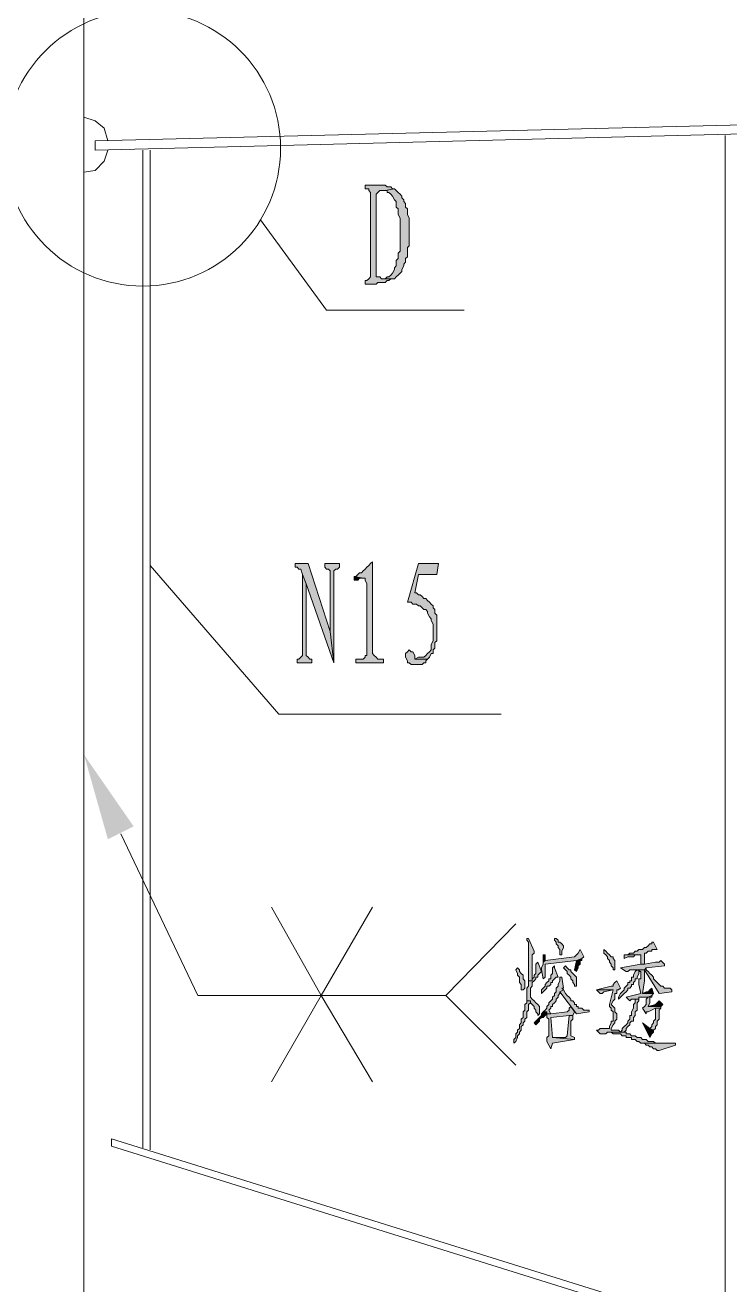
# Model space of a CAD drawing. Header units: millimetres. Extents: x 24 to 410, y 10 to 282.
# Drawn here: x 86.66 to 102.89, y 207.96 to 236.98 of the extents above; entities that cross this region are included whole.
import ezdxf

# ---------------------------------------------------------------- set-up
doc = ezdxf.new("R2010")
doc.units = ezdxf.units.MM

msp = doc.modelspace()

# ---------------------------------------------------------------- hatches: boundary and pattern name
h = msp.add_hatch(color=256)
h.dxf.hatch_style = 2
h.paths.add_polyline_path([(94.869, 233.299), (94.488, 233.299), (94.488, 233.214333), (94.572667, 233.214333), (94.572667, 233.172), (94.615, 233.129667), (94.615, 231.182333), (94.572667, 231.14), (94.530333, 231.097667), (94.488, 231.097667), (94.488, 231.013), (94.742, 231.013), (94.784333, 231.055333), (94.953667, 231.055333), (94.996, 231.097667), (95.038333, 231.097667), (95.080667, 231.14), (95.123, 231.14), (94.953667, 231.14), (94.869, 231.14), (94.826667, 231.182333), (94.742, 231.182333), (94.742, 233.087333), (94.784333, 233.129667), (94.826667, 233.172), (94.953667, 233.172), (95.165333, 233.214333), (95.123, 233.214333), (95.080667, 233.256667), (94.996, 233.256667), (94.953667, 233.299)])
h = msp.add_hatch(color=256)
h.dxf.hatch_style = 2
h.paths.add_polyline_path([(95.165333, 233.214333), (94.953667, 233.172), (94.996, 233.172), (94.996, 233.129667), (95.038333, 233.129667), (95.080667, 233.087333), (95.123, 233.045), (95.165333, 232.960333), (95.207667, 232.918), (95.207667, 232.791), (95.25, 232.748667), (95.25, 232.621667), (95.292333, 232.537), (95.292333, 231.775), (95.25, 231.732667), (95.25, 231.605667), (95.207667, 231.563333), (95.207667, 231.436333), (95.165333, 231.394), (95.165333, 231.351667), (95.123, 231.267), (95.080667, 231.224667), (95.038333, 231.182333), (94.996, 231.182333), (94.953667, 231.14), (95.165333, 231.14), (95.207667, 231.182333), (95.25, 231.224667), (95.292333, 231.267), (95.334667, 231.309333), (95.334667, 231.351667), (95.377, 231.436333), (95.377, 231.478667), (95.419333, 231.521), (95.419333, 231.605667), (95.461667, 231.648), (95.461667, 231.859667), (95.504, 231.902), (95.504, 232.537), (95.461667, 232.621667), (95.461667, 232.748667), (95.419333, 232.791), (95.419333, 232.875667), (95.377, 232.918), (95.377, 232.960333), (95.334667, 233.002667), (95.334667, 233.045), (95.292333, 233.087333), (95.25, 233.129667), (95.207667, 233.172)])
h = msp.add_hatch(color=256)
h.dxf.hatch_style = 2
h.paths.add_polyline_path([(94.657333, 224.620667), (94.615, 224.578333), (94.572667, 224.536), (94.530333, 224.493667), (94.488, 224.451333), (94.445667, 224.409), (94.403333, 224.366667), (94.361, 224.366667), (94.318667, 224.324333), (94.276333, 224.282), (94.234, 224.282), (94.445667, 224.239667), (94.488, 224.239667), (94.488, 224.197333), (94.530333, 224.112667), (94.530333, 222.461667), (94.488, 222.461667), (94.488, 222.419333), (94.445667, 222.377), (94.276333, 222.377), (94.276333, 222.292333), (94.911333, 222.292333), (94.911333, 222.377), (94.784333, 222.377), (94.742, 222.419333), (94.699667, 222.461667), (94.657333, 222.504)])
h = msp.add_hatch(color=256)
h.dxf.hatch_style = 2
h.paths.add_polyline_path([(93.175667, 224.578333), (92.879333, 224.578333), (92.879333, 224.493667), (92.921667, 224.493667), (92.964, 224.451333), (93.006333, 224.451333), (93.048667, 224.324333), (93.133333, 224.112667), (93.768333, 222.292333), (93.683667, 223.012)])
h = msp.add_hatch(color=256)
h.dxf.hatch_style = 2
h.paths.add_polyline_path([(93.048667, 224.324333), (93.048667, 222.461667), (93.006333, 222.419333), (92.964, 222.377), (92.921667, 222.377), (92.921667, 222.292333), (93.260333, 222.292333), (93.260333, 222.377), (93.218, 222.377), (93.175667, 222.419333), (93.133333, 222.461667), (93.133333, 224.112667)])
h = msp.add_hatch(color=256)
h.dxf.hatch_style = 2
h.paths.add_polyline_path([(93.895333, 224.578333), (93.556667, 224.578333), (93.556667, 224.493667), (93.599, 224.451333), (93.641333, 224.451333), (93.683667, 224.409), (93.683667, 223.012), (93.768333, 222.292333), (93.768333, 224.409), (93.810667, 224.451333), (93.853, 224.451333), (93.895333, 224.493667)])
h = msp.add_hatch(color=256)
h.dxf.hatch_style = 2
h.paths.add_polyline_path([(96.181333, 224.578333), (95.715667, 224.578333), (95.461667, 223.689333), (95.546333, 223.689333), (95.588667, 223.647), (95.673333, 223.647), (95.715667, 223.604667), (95.758, 223.604667), (95.800333, 223.562333), (95.842667, 223.52), (95.885, 223.52), (95.927333, 223.477667), (95.927333, 223.435333), (95.969667, 223.350667), (96.012, 223.308333), (96.012, 223.266), (96.054333, 223.181333), (96.054333, 222.800333), (96.012, 222.715667), (96.012, 222.673333), (96.012, 222.588667), (95.969667, 222.546333), (95.927333, 222.504), (95.885, 222.461667), (95.842667, 222.419333), (95.715667, 222.419333), (95.631, 222.377), (95.927333, 222.377), (95.969667, 222.419333), (96.012, 222.504), (96.054333, 222.504), (96.054333, 222.588667), (96.096667, 222.631), (96.096667, 222.758), (96.139, 222.800333), (96.139, 223.393), (96.096667, 223.435333), (96.096667, 223.52), (96.054333, 223.562333), (96.054333, 223.604667), (96.012, 223.647), (95.969667, 223.689333), (95.927333, 223.731667), (95.885, 223.774), (95.842667, 223.774), (95.800333, 223.816333), (95.758, 223.858667), (95.715667, 223.858667), (95.673333, 223.901), (95.631, 223.901), (95.715667, 224.324333), (96.139, 224.324333)])
h = msp.add_hatch(color=256)
h.dxf.hatch_style = 2
h.paths.add_polyline_path([(94.234, 224.282), (94.234, 224.197333), (94.318667, 224.197333), (94.361, 224.239667), (94.445667, 224.239667)])
h = msp.add_hatch(color=256)
h.dxf.hatch_style = 2
h.paths.add_polyline_path([(95.504, 222.588667), (95.461667, 222.546333), (95.419333, 222.504), (95.419333, 222.419333), (95.461667, 222.334667), (95.461667, 222.292333), (95.504, 222.292333), (95.546333, 222.25), (95.800333, 222.25), (95.842667, 222.292333), (95.885, 222.292333), (95.885, 222.334667), (95.927333, 222.377), (95.631, 222.377), (95.631, 222.461667), (95.588667, 222.546333), (95.546333, 222.546333)])
h = msp.add_hatch(color=256)
h.dxf.hatch_style = 2
h.paths.add_polyline_path([(88.561333, 218.228333), (88.011, 220.175667), (89.154, 218.524667)])
h = msp.add_hatch(color=256)
h.dxf.hatch_style = 2
h.paths.add_polyline_path([(98.255667, 215.942333), (98.213333, 215.942333), (98.213333, 215.9), (98.255667, 215.857667), (98.255667, 214.968667), (98.340333, 214.968667), (98.340333, 215.138), (98.340333, 215.180333), (98.340333, 215.561333), (98.382667, 215.603667), (98.382667, 215.646)])
h = msp.add_hatch(color=256)
h.dxf.hatch_style = 2
h.paths.add_polyline_path([(98.890667, 215.942333), (98.848333, 215.942333), (98.848333, 215.9), (98.890667, 215.857667), (98.890667, 215.815333), (98.933, 215.773), (98.933, 215.730667), (98.975333, 215.688333), (98.975333, 215.561333), (99.017667, 215.561333), (99.017667, 215.646), (99.06, 215.730667), (99.06, 215.773), (99.017667, 215.815333), (98.975333, 215.857667), (98.933, 215.857667), (98.933, 215.9)])
h = msp.add_hatch(color=256)
h.dxf.hatch_style = 2
h.paths.add_polyline_path([(99.441, 215.688333), (99.398667, 215.603667), (99.356333, 215.561333), (99.314, 215.519), (98.636667, 215.434333), (98.594333, 215.392), (98.594333, 215.349667), (98.552, 215.265), (98.552, 215.222667), (98.594333, 215.011), (98.636667, 215.053333), (98.636667, 215.349667), (99.356333, 215.434333), (99.483333, 215.476667), (99.525667, 215.519)])
h = msp.add_hatch(color=256)
h.dxf.hatch_style = 2
h.paths.add_polyline_path([(99.991333, 215.688333), (99.991333, 215.603667), (100.033667, 215.561333), (100.076, 215.519), (100.076, 215.476667), (100.118333, 215.434333), (100.118333, 215.392), (100.160667, 215.349667), (100.160667, 215.307333), (100.203, 215.265), (100.203, 215.222667), (100.245333, 215.222667), (100.245333, 215.434333), (100.203, 215.476667), (100.203, 215.519), (100.160667, 215.519), (100.118333, 215.561333), (100.076, 215.603667), (100.033667, 215.646)])
h = msp.add_hatch(color=256)
h.dxf.hatch_style = 2
h.paths.add_polyline_path([(101.092, 215.857667), (101.092, 215.815333), (101.049667, 215.815333), (101.007333, 215.773), (100.965, 215.730667), (100.922667, 215.730667), (100.880333, 215.688333), (100.795667, 215.688333), (100.753333, 215.646), (100.711, 215.646), (100.668667, 215.603667), (100.584, 215.603667), (100.541667, 215.561333), (100.838, 215.561333), (100.838, 215.476667), (100.838, 215.349667), (100.922667, 215.349667), (100.922667, 215.603667), (100.965, 215.603667), (101.007333, 215.646), (101.092, 215.646), (101.092, 215.688333), (101.219, 215.688333), (101.134333, 215.857667)])
h = msp.add_hatch(color=256)
h.dxf.hatch_style = 2
h.paths.add_polyline_path([(98.467333, 215.392), (98.425, 215.349667), (98.425, 215.138), (98.382667, 215.095667), (98.382667, 215.053333), (98.340333, 215.011), (98.340333, 214.968667), (98.255667, 214.968667), (98.255667, 214.841667), (98.213333, 214.799333), (98.213333, 214.503), (98.298, 214.503), (98.298, 214.460667), (98.340333, 214.418333), (98.382667, 214.376), (98.382667, 214.333667), (98.425, 214.291333), (98.425, 214.249), (98.467333, 214.206667), (98.467333, 214.164333), (98.509667, 214.206667), (98.509667, 214.376), (98.467333, 214.418333), (98.425, 214.460667), (98.382667, 214.503), (98.340333, 214.545333), (98.298, 214.587667), (98.298, 214.799333), (98.340333, 214.841667), (98.340333, 214.926333), (98.382667, 214.968667), (98.425, 215.011), (98.425, 215.053333), (98.467333, 215.053333), (98.467333, 215.095667), (98.509667, 215.138), (98.552, 215.180333)])
h = msp.add_hatch(color=256)
h.dxf.hatch_style = 2
h.paths.add_polyline_path([(98.636667, 215.561333), (98.594333, 215.561333), (98.594333, 215.519), (98.594333, 215.392), (98.636667, 215.434333)])
h = msp.add_hatch(color=256)
h.dxf.hatch_style = 2
h.paths.add_polyline_path([(99.483333, 215.476667), (99.356333, 215.434333), (99.314, 215.222667), (99.356333, 215.180333), (99.398667, 215.265), (99.398667, 215.307333), (99.441, 215.349667), (99.441, 215.434333), (99.483333, 215.434333)])
h = msp.add_hatch(color=256)
h.dxf.hatch_style = 2
h.paths.add_polyline_path([(101.303667, 215.434333), (101.261333, 215.392), (101.176667, 215.392), (100.922667, 215.349667), (100.838, 215.349667), (100.372333, 215.265), (100.499333, 215.180333), (100.541667, 215.180333), (100.584, 215.222667), (100.922667, 215.222667), (100.965, 215.265), (101.388333, 215.307333), (101.388333, 215.349667)])
h = msp.add_hatch(color=256)
h.dxf.hatch_style = 2
h.paths.add_polyline_path([(100.541667, 215.561333), (100.457, 215.561333), (100.457, 215.476667), (100.541667, 215.519), (100.668667, 215.519), (100.711, 215.561333), (100.838, 215.561333)])
h = msp.add_hatch(color=256)
h.dxf.hatch_style = 2
h.paths.add_polyline_path([(98.001667, 215.265), (97.959333, 215.222667), (98.001667, 215.138), (98.001667, 215.095667), (98.044, 215.053333), (98.044, 214.926333), (98.086333, 214.884), (98.086333, 214.757), (98.128667, 214.757), (98.171, 214.799333), (98.171, 214.968667), (98.128667, 215.011), (98.128667, 215.095667), (98.086333, 215.138), (98.044, 215.180333), (98.044, 215.222667)])
h = msp.add_hatch(color=256)
h.dxf.hatch_style = 2
h.paths.add_polyline_path([(98.848333, 215.307333), (98.806, 215.265), (98.806, 215.138), (98.763667, 215.095667), (98.763667, 215.011), (98.721333, 215.011), (98.721333, 214.968667), (98.679, 214.926333), (98.636667, 214.884), (98.636667, 214.841667), (98.594333, 214.799333), (98.552, 214.757), (98.552, 214.672333), (98.594333, 214.714667), (98.636667, 214.757), (98.679, 214.799333), (98.679, 214.841667), (98.721333, 214.841667), (98.763667, 214.884), (98.763667, 214.926333), (98.806, 214.926333), (98.806, 214.968667), (98.848333, 215.011), (98.890667, 215.053333), (98.933, 215.053333), (98.848333, 215.265)])
h = msp.add_hatch(color=256)
h.dxf.hatch_style = 2
h.paths.add_polyline_path([(98.975333, 215.053333), (98.975333, 214.968667), (98.933, 214.884), (98.933, 214.841667), (98.890667, 214.799333), (98.890667, 214.714667), (98.848333, 214.672333), (98.848333, 214.63), (98.806, 214.587667), (98.806, 214.545333), (98.763667, 214.503), (98.721333, 214.460667), (98.721333, 214.418333), (98.679, 214.376), (98.679, 214.333667), (98.636667, 214.291333), (98.594333, 214.249), (98.679, 214.249), (98.679, 214.206667), (98.763667, 214.206667), (98.721333, 214.291333), (98.763667, 214.333667), (98.763667, 214.376), (98.806, 214.376), (98.806, 214.418333), (98.848333, 214.460667), (98.890667, 214.503), (98.890667, 214.545333), (98.933, 214.587667), (98.933, 214.63), (98.975333, 214.672333), (98.975333, 214.714667), (99.06, 214.757), (99.017667, 214.799333), (99.06, 214.799333), (99.017667, 215.053333)])
h = msp.add_hatch(color=256)
h.dxf.hatch_style = 2
h.paths.add_polyline_path([(99.102333, 215.307333), (99.06, 215.265), (99.102333, 215.222667), (99.144667, 215.180333), (99.144667, 215.138), (99.187, 215.095667), (99.229333, 215.053333), (99.229333, 215.011), (99.271667, 214.968667), (99.271667, 214.926333), (99.314, 214.884), (99.314, 214.841667), (99.356333, 214.841667), (99.356333, 215.053333), (99.314, 215.095667), (99.271667, 215.138), (99.229333, 215.180333), (99.229333, 215.222667), (99.187, 215.222667), (99.144667, 215.265)])
h = msp.add_hatch(color=256)
h.dxf.hatch_style = 2
h.paths.add_polyline_path([(100.753333, 215.222667), (100.711, 215.180333), (100.668667, 215.095667), (100.668667, 215.053333), (100.626333, 215.053333), (100.626333, 214.968667), (100.584, 214.968667), (100.584, 214.926333), (100.541667, 214.926333), (100.541667, 214.884), (100.499333, 214.841667), (100.457, 214.799333), (100.457, 214.757), (100.414667, 214.714667), (100.372333, 214.672333), (100.33, 214.587667), (100.33, 214.545333), (100.372333, 214.587667), (100.414667, 214.63), (100.457, 214.672333), (100.499333, 214.714667), (100.541667, 214.757), (100.541667, 214.799333), (100.584, 214.799333), (100.626333, 214.841667), (100.626333, 214.884), (100.668667, 214.884), (100.668667, 214.926333), (100.711, 214.968667), (100.711, 215.011), (100.753333, 215.011), (100.753333, 215.053333), (100.795667, 215.138), (100.795667, 215.180333), (100.838, 215.180333)])
h = msp.add_hatch(color=256)
h.dxf.hatch_style = 2
h.paths.add_polyline_path([(100.922667, 215.222667), (100.753333, 215.222667), (100.838, 215.180333), (100.838, 215.011), (100.795667, 215.011), (100.795667, 214.884), (100.838, 214.672333), (100.499333, 214.587667), (100.584, 214.503), (100.626333, 214.545333), (100.795667, 214.545333), (100.795667, 214.587667), (101.007333, 214.587667), (101.092, 214.63), (101.134333, 214.672333), (100.880333, 214.672333), (100.922667, 214.968667)])
h = msp.add_hatch(color=256)
h.dxf.hatch_style = 2
h.paths.add_polyline_path([(100.965, 215.265), (100.922667, 215.222667), (101.261333, 214.672333), (101.557667, 214.714667), (101.557667, 214.757), (101.515333, 214.799333), (101.388333, 214.799333), (101.346, 214.841667), (101.303667, 214.841667), (101.261333, 214.884), (101.219, 214.926333), (101.176667, 214.968667), (101.134333, 215.011), (101.134333, 215.053333), (101.092, 215.095667), (101.049667, 215.138), (101.007333, 215.180333), (100.965, 215.222667)])
h = msp.add_hatch(color=256)
h.dxf.hatch_style = 2
h.paths.add_polyline_path([(99.06, 214.757), (98.975333, 214.714667), (99.356333, 214.206667), (99.652667, 214.249), (99.652667, 214.291333), (99.610333, 214.291333), (99.525667, 214.291333), (99.483333, 214.333667), (99.398667, 214.333667), (99.398667, 214.376), (99.356333, 214.376), (99.356333, 214.418333), (99.314, 214.418333), (99.314, 214.460667), (99.271667, 214.503), (99.229333, 214.503), (99.229333, 214.545333), (99.187, 214.587667), (99.144667, 214.63), (99.102333, 214.672333)])
h = msp.add_hatch(color=256)
h.dxf.hatch_style = 2
h.paths.add_polyline_path([(100.287667, 214.968667), (100.245333, 214.926333), (100.203, 214.884), (100.203, 214.841667), (100.160667, 214.841667), (99.822, 214.757), (100.203, 214.757), (100.118333, 214.418333), (100.118333, 214.376), (100.160667, 214.333667), (100.160667, 214.291333), (100.203, 214.249), (100.203, 214.037333), (100.160667, 214.037333), (100.160667, 213.995), (100.118333, 213.910333), (100.118333, 213.868), (100.076, 213.868), (99.906667, 213.868), (99.864333, 213.825667), (99.822, 213.825667), (99.906667, 213.741), (99.949, 213.741), (100.033667, 213.741), (100.076, 213.783333), (100.457, 213.783333), (100.372333, 213.783333), (100.33, 213.825667), (100.160667, 213.825667), (100.160667, 213.868), (100.203, 213.952667), (100.245333, 213.995), (100.245333, 214.037333), (100.287667, 214.079667), (100.287667, 214.206667), (100.245333, 214.249), (100.245333, 214.333667), (100.203, 214.376), (100.160667, 214.418333), (100.203, 214.503), (100.245333, 214.545333), (100.245333, 214.672333), (100.287667, 214.672333), (100.287667, 214.757), (100.33, 214.757), (100.372333, 214.799333)])
h = msp.add_hatch(color=256)
h.dxf.hatch_style = 2
h.paths.add_polyline_path([(99.822, 214.757), (99.906667, 214.672333), (99.949, 214.672333), (99.991333, 214.714667), (100.203, 214.757)])
h = msp.add_hatch(color=256)
h.dxf.hatch_style = 2
h.paths.add_polyline_path([(101.092, 214.799333), (101.049667, 214.757), (101.007333, 214.714667), (100.965, 214.714667), (100.880333, 214.672333), (101.134333, 214.672333)])
h = msp.add_hatch(color=256)
h.dxf.hatch_style = 2
h.paths.add_polyline_path([(98.213333, 214.503), (98.213333, 214.460667), (98.171, 214.418333), (98.171, 214.291333), (98.128667, 214.249), (98.128667, 214.122), (98.086333, 214.079667), (98.086333, 213.995), (98.044, 213.952667), (98.044, 213.868), (98.001667, 213.825667), (98.001667, 213.783333), (97.959333, 213.741), (97.959333, 213.656333), (97.917, 213.614), (97.917, 213.529333), (97.959333, 213.571667), (98.001667, 213.656333), (98.001667, 213.698667), (98.044, 213.741), (98.044, 213.783333), (98.086333, 213.825667), (98.086333, 213.910333), (98.128667, 213.952667), (98.128667, 213.995), (98.171, 214.037333), (98.171, 214.079667), (98.213333, 214.122), (98.213333, 214.249), (98.255667, 214.291333), (98.255667, 214.418333), (98.298, 214.460667), (98.298, 214.503)])
h = msp.add_hatch(color=256)
h.dxf.hatch_style = 2
h.paths.add_polyline_path([(100.795667, 214.545333), (100.711, 214.545333), (100.711, 214.460667), (100.668667, 214.418333), (100.668667, 214.333667), (100.626333, 214.249), (100.626333, 214.164333), (100.584, 214.164333), (100.584, 214.079667), (100.541667, 214.037333), (100.541667, 213.995), (100.499333, 213.952667), (100.457, 213.910333), (100.414667, 213.868), (100.414667, 213.825667), (100.372333, 213.783333), (100.457, 213.783333), (100.499333, 213.825667), (100.499333, 213.868), (100.541667, 213.910333), (100.584, 213.952667), (100.584, 213.995), (100.626333, 214.037333), (100.668667, 214.037333), (100.668667, 214.079667), (100.668667, 214.122), (100.711, 214.164333), (100.711, 214.249), (100.753333, 214.291333), (100.753333, 214.460667), (100.795667, 214.503)])
h = msp.add_hatch(color=256)
h.dxf.hatch_style = 2
h.paths.add_polyline_path([(101.092, 214.63), (101.007333, 214.587667), (100.965, 214.545333), (100.965, 214.418333), (100.922667, 214.376), (100.880333, 214.333667), (100.965, 214.206667), (100.965, 214.249), (101.007333, 214.249), (101.176667, 214.333667), (101.303667, 214.333667), (101.303667, 214.376), (101.007333, 214.376), (101.049667, 214.460667), (101.049667, 214.587667), (101.092, 214.587667)])
h = msp.add_hatch(color=256)
h.dxf.hatch_style = 2
h.paths.add_polyline_path([(101.261333, 214.503), (101.219, 214.460667), (101.176667, 214.418333), (101.007333, 214.376), (101.303667, 214.376), (101.346, 214.418333)])
h = msp.add_hatch(color=256)
h.dxf.hatch_style = 2
h.paths.add_polyline_path([(98.594333, 214.249), (98.552, 214.206667), (98.552, 214.164333), (98.509667, 214.122), (98.467333, 214.079667), (98.425, 214.037333), (98.382667, 213.995), (98.425, 213.952667), (98.467333, 213.995), (98.509667, 214.037333), (98.509667, 214.079667), (98.552, 214.122), (98.594333, 214.122), (98.636667, 214.164333), (98.679, 214.206667), (98.679, 214.249)])
h = msp.add_hatch(color=256)
h.dxf.hatch_style = 2
h.paths.add_polyline_path([(99.229333, 214.376), (99.187, 214.333667), (99.187, 214.291333), (99.144667, 214.249), (98.763667, 214.206667), (98.679, 214.206667), (98.679, 214.122), (98.721333, 214.079667), (98.721333, 213.698667), (98.679, 213.656333), (98.679, 213.571667), (98.763667, 213.402333), (98.806, 213.529333), (99.314, 213.614), (98.806, 213.656333), (98.763667, 214.122), (99.187, 214.164333), (99.271667, 214.164333), (99.314, 214.249)])
h = msp.add_hatch(color=256)
h.dxf.hatch_style = 2
h.paths.add_polyline_path([(99.271667, 214.164333), (99.187, 214.164333), (99.144667, 213.698667), (99.102333, 213.656333), (98.806, 213.656333), (99.314, 213.614), (99.314, 213.656333), (99.229333, 213.698667), (99.229333, 214.037333), (99.271667, 214.079667)])
h = msp.add_hatch(color=256)
h.dxf.hatch_style = 2
h.paths.add_polyline_path([(101.303667, 214.333667), (101.176667, 214.333667), (101.176667, 214.291333), (101.176667, 214.079667), (101.134333, 214.037333), (101.134333, 213.995), (101.092, 213.952667), (101.092, 213.910333), (101.049667, 213.868), (101.134333, 213.825667), (101.176667, 213.868), (101.176667, 213.910333), (101.219, 213.952667), (101.219, 214.037333), (101.261333, 214.079667), (101.261333, 214.291333)])
h = msp.add_hatch(color=256)
h.dxf.hatch_style = 2
h.paths.add_polyline_path([(100.880333, 213.995), (101.049667, 213.656333), (101.092, 213.741), (101.134333, 213.783333), (101.134333, 213.825667), (101.049667, 213.868)])
h = msp.add_hatch(color=256)
h.dxf.hatch_style = 2
h.paths.add_polyline_path([(99.991333, 213.868), (99.906667, 213.868), (100.076, 213.868)])
h = msp.add_hatch(color=256)
h.dxf.hatch_style = 2
h.paths.add_polyline_path([(100.457, 213.783333), (100.118333, 213.783333), (100.160667, 213.783333), (100.203, 213.741), (100.372333, 213.741), (100.414667, 213.698667), (100.499333, 213.698667), (100.499333, 213.656333), (100.626333, 213.656333), (100.626333, 213.614), (100.711, 213.614), (100.753333, 213.571667), (100.795667, 213.571667), (100.838, 213.529333), (100.922667, 213.529333), (101.430667, 213.529333), (101.176667, 213.529333), (101.134333, 213.571667), (101.007333, 213.571667), (100.965, 213.614), (100.880333, 213.614), (100.838, 213.656333), (100.753333, 213.656333), (100.711, 213.698667), (100.626333, 213.698667), (100.584, 213.741), (100.499333, 213.741), (100.499333, 213.783333)])
h = msp.add_hatch(color=256)
h.dxf.hatch_style = 2
h.paths.add_polyline_path([(101.642333, 213.529333), (100.922667, 213.529333), (100.965, 213.487), (101.007333, 213.487), (101.049667, 213.444667), (101.092, 213.444667), (101.134333, 213.402333), (101.176667, 213.402333), (101.219, 213.36), (101.261333, 213.36), (101.642333, 213.487)])

# ---------------------------------------------------------------- linework, layer by layer
at = {"lineweight": 0}
for points in [[(395.859, 242.019667), (88.265, 234.315)], [(395.859, 241.765667), (88.265, 234.103333)], [(88.011, 239.014), (88.011, 204.512333)], [(88.561333, 234.315), (88.476667, 234.611333), (88.265, 234.780667), (88.011, 234.865333)], [(88.265, 234.315), (88.265, 234.145667)], [(88.265, 234.315), (88.265, 234.103333)], [(102.785333, 206.925333), (102.785333, 234.442)], [(88.011, 233.595333), (88.265, 233.637667), (88.476667, 233.849333), (88.561333, 234.103333)], [(89.365667, 211.116333), (89.365667, 234.103333)], [(89.535, 211.074), (89.535, 234.103333)], [(92.075, 232.494667), (93.599, 230.420333), (96.774, 230.420333)], [(92.498333, 221.107), (89.535, 224.536)], [(92.498333, 221.107), (97.620667, 221.107)], [(88.857667, 218.355333), (90.635667, 214.63), (96.350667, 214.63)], [(92.329, 216.662), (93.472, 214.63), (94.657333, 216.662)], [(97.959333, 216.281), (96.350667, 214.63), (97.959333, 213.021333)], [(92.329, 212.640333), (93.472, 214.63), (94.657333, 212.640333)], [(88.646, 211.328), (146.473333, 193.251667)], [(88.646, 211.328), (88.646, 211.158667)], [(88.646, 211.158667), (146.431, 193.082333)]]:
    msp.add_lwpolyline(points, dxfattribs=at)
for points in [[(94.869, 233.299), (94.488, 233.299), (94.488, 233.214333), (94.572667, 233.214333), (94.572667, 233.172), (94.615, 233.129667), (94.615, 231.182333), (94.572667, 231.14), (94.530333, 231.097667), (94.488, 231.097667), (94.488, 231.013), (94.742, 231.013), (94.784333, 231.055333), (94.953667, 231.055333), (94.996, 231.097667), (95.038333, 231.097667), (95.080667, 231.14), (95.123, 231.14), (94.953667, 231.14), (94.869, 231.14), (94.826667, 231.182333), (94.742, 231.182333), (94.742, 233.087333), (94.784333, 233.129667), (94.826667, 233.172), (94.953667, 233.172), (95.165333, 233.214333), (95.123, 233.214333), (95.080667, 233.256667), (94.996, 233.256667), (94.953667, 233.299)], [(95.165333, 233.214333), (94.953667, 233.172), (94.996, 233.172), (94.996, 233.129667), (95.038333, 233.129667), (95.080667, 233.087333), (95.123, 233.045), (95.165333, 232.960333), (95.207667, 232.918), (95.207667, 232.791), (95.25, 232.748667), (95.25, 232.621667), (95.292333, 232.537), (95.292333, 231.775), (95.25, 231.732667), (95.25, 231.605667), (95.207667, 231.563333), (95.207667, 231.436333), (95.165333, 231.394), (95.165333, 231.351667), (95.123, 231.267), (95.080667, 231.224667), (95.038333, 231.182333), (94.996, 231.182333), (94.953667, 231.14), (95.165333, 231.14), (95.207667, 231.182333), (95.25, 231.224667), (95.292333, 231.267), (95.334667, 231.309333), (95.334667, 231.351667), (95.377, 231.436333), (95.377, 231.478667), (95.419333, 231.521), (95.419333, 231.605667), (95.461667, 231.648), (95.461667, 231.859667), (95.504, 231.902), (95.504, 232.537), (95.461667, 232.621667), (95.461667, 232.748667), (95.419333, 232.791), (95.419333, 232.875667), (95.377, 232.918), (95.377, 232.960333), (95.334667, 233.002667), (95.334667, 233.045), (95.292333, 233.087333), (95.25, 233.129667), (95.207667, 233.172)], [(94.657333, 224.620667), (94.615, 224.578333), (94.572667, 224.536), (94.530333, 224.493667), (94.488, 224.451333), (94.445667, 224.409), (94.403333, 224.366667), (94.361, 224.366667), (94.318667, 224.324333), (94.276333, 224.282), (94.234, 224.282), (94.445667, 224.239667), (94.488, 224.239667), (94.488, 224.197333), (94.530333, 224.112667), (94.530333, 222.461667), (94.488, 222.461667), (94.488, 222.419333), (94.445667, 222.377), (94.276333, 222.377), (94.276333, 222.292333), (94.911333, 222.292333), (94.911333, 222.377), (94.784333, 222.377), (94.742, 222.419333), (94.699667, 222.461667), (94.657333, 222.504)], [(93.175667, 224.578333), (92.879333, 224.578333), (92.879333, 224.493667), (92.921667, 224.493667), (92.964, 224.451333), (93.006333, 224.451333), (93.048667, 224.324333), (93.133333, 224.112667), (93.768333, 222.292333), (93.683667, 223.012)], [(93.048667, 224.324333), (93.048667, 222.461667), (93.006333, 222.419333), (92.964, 222.377), (92.921667, 222.377), (92.921667, 222.292333), (93.260333, 222.292333), (93.260333, 222.377), (93.218, 222.377), (93.175667, 222.419333), (93.133333, 222.461667), (93.133333, 224.112667)], [(93.895333, 224.578333), (93.556667, 224.578333), (93.556667, 224.493667), (93.599, 224.451333), (93.641333, 224.451333), (93.683667, 224.409), (93.683667, 223.012), (93.768333, 222.292333), (93.768333, 224.409), (93.810667, 224.451333), (93.853, 224.451333), (93.895333, 224.493667)], [(96.181333, 224.578333), (95.715667, 224.578333), (95.461667, 223.689333), (95.546333, 223.689333), (95.588667, 223.647), (95.673333, 223.647), (95.715667, 223.604667), (95.758, 223.604667), (95.800333, 223.562333), (95.842667, 223.52), (95.885, 223.52), (95.927333, 223.477667), (95.927333, 223.435333), (95.969667, 223.350667), (96.012, 223.308333), (96.012, 223.266), (96.054333, 223.181333), (96.054333, 222.800333), (96.012, 222.715667), (96.012, 222.673333), (96.012, 222.588667), (95.969667, 222.546333), (95.927333, 222.504), (95.885, 222.461667), (95.842667, 222.419333), (95.715667, 222.419333), (95.631, 222.377), (95.927333, 222.377), (95.969667, 222.419333), (96.012, 222.504), (96.054333, 222.504), (96.054333, 222.588667), (96.096667, 222.631), (96.096667, 222.758), (96.139, 222.800333), (96.139, 223.393), (96.096667, 223.435333), (96.096667, 223.52), (96.054333, 223.562333), (96.054333, 223.604667), (96.012, 223.647), (95.969667, 223.689333), (95.927333, 223.731667), (95.885, 223.774), (95.842667, 223.774), (95.800333, 223.816333), (95.758, 223.858667), (95.715667, 223.858667), (95.673333, 223.901), (95.631, 223.901), (95.715667, 224.324333), (96.139, 224.324333)], [(94.234, 224.282), (94.234, 224.197333), (94.318667, 224.197333), (94.361, 224.239667), (94.445667, 224.239667)], [(95.504, 222.588667), (95.461667, 222.546333), (95.419333, 222.504), (95.419333, 222.419333), (95.461667, 222.334667), (95.461667, 222.292333), (95.504, 222.292333), (95.546333, 222.25), (95.800333, 222.25), (95.842667, 222.292333), (95.885, 222.292333), (95.885, 222.334667), (95.927333, 222.377), (95.631, 222.377), (95.631, 222.461667), (95.588667, 222.546333), (95.546333, 222.546333)], [(98.255667, 215.942333), (98.213333, 215.942333), (98.213333, 215.9), (98.255667, 215.857667), (98.255667, 214.968667), (98.340333, 214.968667), (98.340333, 215.138), (98.340333, 215.180333), (98.340333, 215.561333), (98.382667, 215.603667), (98.382667, 215.646)], [(98.890667, 215.942333), (98.848333, 215.942333), (98.848333, 215.9), (98.890667, 215.857667), (98.890667, 215.815333), (98.933, 215.773), (98.933, 215.730667), (98.975333, 215.688333), (98.975333, 215.561333), (99.017667, 215.561333), (99.017667, 215.646), (99.06, 215.730667), (99.06, 215.773), (99.017667, 215.815333), (98.975333, 215.857667), (98.933, 215.857667), (98.933, 215.9)], [(99.441, 215.688333), (99.398667, 215.603667), (99.356333, 215.561333), (99.314, 215.519), (98.636667, 215.434333), (98.594333, 215.392), (98.594333, 215.349667), (98.552, 215.265), (98.552, 215.222667), (98.594333, 215.011), (98.636667, 215.053333), (98.636667, 215.349667), (99.356333, 215.434333), (99.483333, 215.476667), (99.525667, 215.519)], [(99.991333, 215.688333), (99.991333, 215.603667), (100.033667, 215.561333), (100.076, 215.519), (100.076, 215.476667), (100.118333, 215.434333), (100.118333, 215.392), (100.160667, 215.349667), (100.160667, 215.307333), (100.203, 215.265), (100.203, 215.222667), (100.245333, 215.222667), (100.245333, 215.434333), (100.203, 215.476667), (100.203, 215.519), (100.160667, 215.519), (100.118333, 215.561333), (100.076, 215.603667), (100.033667, 215.646)], [(101.092, 215.857667), (101.092, 215.815333), (101.049667, 215.815333), (101.007333, 215.773), (100.965, 215.730667), (100.922667, 215.730667), (100.880333, 215.688333), (100.795667, 215.688333), (100.753333, 215.646), (100.711, 215.646), (100.668667, 215.603667), (100.584, 215.603667), (100.541667, 215.561333), (100.838, 215.561333), (100.838, 215.476667), (100.838, 215.349667), (100.922667, 215.349667), (100.922667, 215.603667), (100.965, 215.603667), (101.007333, 215.646), (101.092, 215.646), (101.092, 215.688333), (101.219, 215.688333), (101.134333, 215.857667)], [(98.467333, 215.392), (98.425, 215.349667), (98.425, 215.138), (98.382667, 215.095667), (98.382667, 215.053333), (98.340333, 215.011), (98.340333, 214.968667), (98.255667, 214.968667), (98.255667, 214.841667), (98.213333, 214.799333), (98.213333, 214.503), (98.298, 214.503), (98.298, 214.460667), (98.340333, 214.418333), (98.382667, 214.376), (98.382667, 214.333667), (98.425, 214.291333), (98.425, 214.249), (98.467333, 214.206667), (98.467333, 214.164333), (98.509667, 214.206667), (98.509667, 214.376), (98.467333, 214.418333), (98.425, 214.460667), (98.382667, 214.503), (98.340333, 214.545333), (98.298, 214.587667), (98.298, 214.799333), (98.340333, 214.841667), (98.340333, 214.926333), (98.382667, 214.968667), (98.425, 215.011), (98.425, 215.053333), (98.467333, 215.053333), (98.467333, 215.095667), (98.509667, 215.138), (98.552, 215.180333)], [(98.636667, 215.561333), (98.594333, 215.561333), (98.594333, 215.519), (98.594333, 215.392), (98.636667, 215.434333)], [(99.483333, 215.476667), (99.356333, 215.434333), (99.314, 215.222667), (99.356333, 215.180333), (99.398667, 215.265), (99.398667, 215.307333), (99.441, 215.349667), (99.441, 215.434333), (99.483333, 215.434333)], [(101.303667, 215.434333), (101.261333, 215.392), (101.176667, 215.392), (100.922667, 215.349667), (100.838, 215.349667), (100.372333, 215.265), (100.499333, 215.180333), (100.541667, 215.180333), (100.584, 215.222667), (100.922667, 215.222667), (100.965, 215.265), (101.388333, 215.307333), (101.388333, 215.349667)], [(100.541667, 215.561333), (100.457, 215.561333), (100.457, 215.476667), (100.541667, 215.519), (100.668667, 215.519), (100.711, 215.561333), (100.838, 215.561333)], [(98.001667, 215.265), (97.959333, 215.222667), (98.001667, 215.138), (98.001667, 215.095667), (98.044, 215.053333), (98.044, 214.926333), (98.086333, 214.884), (98.086333, 214.757), (98.128667, 214.757), (98.171, 214.799333), (98.171, 214.968667), (98.128667, 215.011), (98.128667, 215.095667), (98.086333, 215.138), (98.044, 215.180333), (98.044, 215.222667)], [(98.848333, 215.307333), (98.806, 215.265), (98.806, 215.138), (98.763667, 215.095667), (98.763667, 215.011), (98.721333, 215.011), (98.721333, 214.968667), (98.679, 214.926333), (98.636667, 214.884), (98.636667, 214.841667), (98.594333, 214.799333), (98.552, 214.757), (98.552, 214.672333), (98.594333, 214.714667), (98.636667, 214.757), (98.679, 214.799333), (98.679, 214.841667), (98.721333, 214.841667), (98.763667, 214.884), (98.763667, 214.926333), (98.806, 214.926333), (98.806, 214.968667), (98.848333, 215.011), (98.890667, 215.053333), (98.933, 215.053333), (98.848333, 215.265)], [(98.975333, 215.053333), (98.975333, 214.968667), (98.933, 214.884), (98.933, 214.841667), (98.890667, 214.799333), (98.890667, 214.714667), (98.848333, 214.672333), (98.848333, 214.63), (98.806, 214.587667), (98.806, 214.545333), (98.763667, 214.503), (98.721333, 214.460667), (98.721333, 214.418333), (98.679, 214.376), (98.679, 214.333667), (98.636667, 214.291333), (98.594333, 214.249), (98.679, 214.249), (98.679, 214.206667), (98.763667, 214.206667), (98.721333, 214.291333), (98.763667, 214.333667), (98.763667, 214.376), (98.806, 214.376), (98.806, 214.418333), (98.848333, 214.460667), (98.890667, 214.503), (98.890667, 214.545333), (98.933, 214.587667), (98.933, 214.63), (98.975333, 214.672333), (98.975333, 214.714667), (99.06, 214.757), (99.017667, 214.799333), (99.06, 214.799333), (99.017667, 215.053333)], [(99.102333, 215.307333), (99.06, 215.265), (99.102333, 215.222667), (99.144667, 215.180333), (99.144667, 215.138), (99.187, 215.095667), (99.229333, 215.053333), (99.229333, 215.011), (99.271667, 214.968667), (99.271667, 214.926333), (99.314, 214.884), (99.314, 214.841667), (99.356333, 214.841667), (99.356333, 215.053333), (99.314, 215.095667), (99.271667, 215.138), (99.229333, 215.180333), (99.229333, 215.222667), (99.187, 215.222667), (99.144667, 215.265)], [(100.753333, 215.222667), (100.711, 215.180333), (100.668667, 215.095667), (100.668667, 215.053333), (100.626333, 215.053333), (100.626333, 214.968667), (100.584, 214.968667), (100.584, 214.926333), (100.541667, 214.926333), (100.541667, 214.884), (100.499333, 214.841667), (100.457, 214.799333), (100.457, 214.757), (100.414667, 214.714667), (100.372333, 214.672333), (100.33, 214.587667), (100.33, 214.545333), (100.372333, 214.587667), (100.414667, 214.63), (100.457, 214.672333), (100.499333, 214.714667), (100.541667, 214.757), (100.541667, 214.799333), (100.584, 214.799333), (100.626333, 214.841667), (100.626333, 214.884), (100.668667, 214.884), (100.668667, 214.926333), (100.711, 214.968667), (100.711, 215.011), (100.753333, 215.011), (100.753333, 215.053333), (100.795667, 215.138), (100.795667, 215.180333), (100.838, 215.180333)], [(100.922667, 215.222667), (100.753333, 215.222667), (100.838, 215.180333), (100.838, 215.011), (100.795667, 215.011), (100.795667, 214.884), (100.838, 214.672333), (100.499333, 214.587667), (100.584, 214.503), (100.626333, 214.545333), (100.795667, 214.545333), (100.795667, 214.587667), (101.007333, 214.587667), (101.092, 214.63), (101.134333, 214.672333), (100.880333, 214.672333), (100.922667, 214.968667)], [(100.965, 215.265), (100.922667, 215.222667), (101.261333, 214.672333), (101.557667, 214.714667), (101.557667, 214.757), (101.515333, 214.799333), (101.388333, 214.799333), (101.346, 214.841667), (101.303667, 214.841667), (101.261333, 214.884), (101.219, 214.926333), (101.176667, 214.968667), (101.134333, 215.011), (101.134333, 215.053333), (101.092, 215.095667), (101.049667, 215.138), (101.007333, 215.180333), (100.965, 215.222667)], [(99.06, 214.757), (98.975333, 214.714667), (99.356333, 214.206667), (99.652667, 214.249), (99.652667, 214.291333), (99.610333, 214.291333), (99.525667, 214.291333), (99.483333, 214.333667), (99.398667, 214.333667), (99.398667, 214.376), (99.356333, 214.376), (99.356333, 214.418333), (99.314, 214.418333), (99.314, 214.460667), (99.271667, 214.503), (99.229333, 214.503), (99.229333, 214.545333), (99.187, 214.587667), (99.144667, 214.63), (99.102333, 214.672333)], [(100.287667, 214.968667), (100.245333, 214.926333), (100.203, 214.884), (100.203, 214.841667), (100.160667, 214.841667), (99.822, 214.757), (100.203, 214.757), (100.118333, 214.418333), (100.118333, 214.376), (100.160667, 214.333667), (100.160667, 214.291333), (100.203, 214.249), (100.203, 214.037333), (100.160667, 214.037333), (100.160667, 213.995), (100.118333, 213.910333), (100.118333, 213.868), (100.076, 213.868), (99.906667, 213.868), (99.864333, 213.825667), (99.822, 213.825667), (99.906667, 213.741), (99.949, 213.741), (100.033667, 213.741), (100.076, 213.783333), (100.457, 213.783333), (100.372333, 213.783333), (100.33, 213.825667), (100.160667, 213.825667), (100.160667, 213.868), (100.203, 213.952667), (100.245333, 213.995), (100.245333, 214.037333), (100.287667, 214.079667), (100.287667, 214.206667), (100.245333, 214.249), (100.245333, 214.333667), (100.203, 214.376), (100.160667, 214.418333), (100.203, 214.503), (100.245333, 214.545333), (100.245333, 214.672333), (100.287667, 214.672333), (100.287667, 214.757), (100.33, 214.757), (100.372333, 214.799333)], [(99.822, 214.757), (99.906667, 214.672333), (99.949, 214.672333), (99.991333, 214.714667), (100.203, 214.757)], [(101.092, 214.799333), (101.049667, 214.757), (101.007333, 214.714667), (100.965, 214.714667), (100.880333, 214.672333), (101.134333, 214.672333)], [(98.213333, 214.503), (98.213333, 214.460667), (98.171, 214.418333), (98.171, 214.291333), (98.128667, 214.249), (98.128667, 214.122), (98.086333, 214.079667), (98.086333, 213.995), (98.044, 213.952667), (98.044, 213.868), (98.001667, 213.825667), (98.001667, 213.783333), (97.959333, 213.741), (97.959333, 213.656333), (97.917, 213.614), (97.917, 213.529333), (97.959333, 213.571667), (98.001667, 213.656333), (98.001667, 213.698667), (98.044, 213.741), (98.044, 213.783333), (98.086333, 213.825667), (98.086333, 213.910333), (98.128667, 213.952667), (98.128667, 213.995), (98.171, 214.037333), (98.171, 214.079667), (98.213333, 214.122), (98.213333, 214.249), (98.255667, 214.291333), (98.255667, 214.418333), (98.298, 214.460667), (98.298, 214.503)], [(100.795667, 214.545333), (100.711, 214.545333), (100.711, 214.460667), (100.668667, 214.418333), (100.668667, 214.333667), (100.626333, 214.249), (100.626333, 214.164333), (100.584, 214.164333), (100.584, 214.079667), (100.541667, 214.037333), (100.541667, 213.995), (100.499333, 213.952667), (100.457, 213.910333), (100.414667, 213.868), (100.414667, 213.825667), (100.372333, 213.783333), (100.457, 213.783333), (100.499333, 213.825667), (100.499333, 213.868), (100.541667, 213.910333), (100.584, 213.952667), (100.584, 213.995), (100.626333, 214.037333), (100.668667, 214.037333), (100.668667, 214.079667), (100.668667, 214.122), (100.711, 214.164333), (100.711, 214.249), (100.753333, 214.291333), (100.753333, 214.460667), (100.795667, 214.503)], [(101.092, 214.63), (101.007333, 214.587667), (100.965, 214.545333), (100.965, 214.418333), (100.922667, 214.376), (100.880333, 214.333667), (100.965, 214.206667), (100.965, 214.249), (101.007333, 214.249), (101.176667, 214.333667), (101.303667, 214.333667), (101.303667, 214.376), (101.007333, 214.376), (101.049667, 214.460667), (101.049667, 214.587667), (101.092, 214.587667)], [(101.261333, 214.503), (101.219, 214.460667), (101.176667, 214.418333), (101.007333, 214.376), (101.303667, 214.376), (101.346, 214.418333)], [(98.594333, 214.249), (98.552, 214.206667), (98.552, 214.164333), (98.509667, 214.122), (98.467333, 214.079667), (98.425, 214.037333), (98.382667, 213.995), (98.425, 213.952667), (98.467333, 213.995), (98.509667, 214.037333), (98.509667, 214.079667), (98.552, 214.122), (98.594333, 214.122), (98.636667, 214.164333), (98.679, 214.206667), (98.679, 214.249)], [(99.229333, 214.376), (99.187, 214.333667), (99.187, 214.291333), (99.144667, 214.249), (98.763667, 214.206667), (98.679, 214.206667), (98.679, 214.122), (98.721333, 214.079667), (98.721333, 213.698667), (98.679, 213.656333), (98.679, 213.571667), (98.763667, 213.402333), (98.806, 213.529333), (99.314, 213.614), (98.806, 213.656333), (98.763667, 214.122), (99.187, 214.164333), (99.271667, 214.164333), (99.314, 214.249)], [(99.271667, 214.164333), (99.187, 214.164333), (99.144667, 213.698667), (99.102333, 213.656333), (98.806, 213.656333), (99.314, 213.614), (99.314, 213.656333), (99.229333, 213.698667), (99.229333, 214.037333), (99.271667, 214.079667)], [(101.303667, 214.333667), (101.176667, 214.333667), (101.176667, 214.291333), (101.176667, 214.079667), (101.134333, 214.037333), (101.134333, 213.995), (101.092, 213.952667), (101.092, 213.910333), (101.049667, 213.868), (101.134333, 213.825667), (101.176667, 213.868), (101.176667, 213.910333), (101.219, 213.952667), (101.219, 214.037333), (101.261333, 214.079667), (101.261333, 214.291333)], [(100.880333, 213.995), (101.049667, 213.656333), (101.092, 213.741), (101.134333, 213.783333), (101.134333, 213.825667), (101.049667, 213.868)], [(99.991333, 213.868), (99.906667, 213.868), (100.076, 213.868)], [(100.457, 213.783333), (100.118333, 213.783333), (100.160667, 213.783333), (100.203, 213.741), (100.372333, 213.741), (100.414667, 213.698667), (100.499333, 213.698667), (100.499333, 213.656333), (100.626333, 213.656333), (100.626333, 213.614), (100.711, 213.614), (100.753333, 213.571667), (100.795667, 213.571667), (100.838, 213.529333), (100.922667, 213.529333), (101.430667, 213.529333), (101.176667, 213.529333), (101.134333, 213.571667), (101.007333, 213.571667), (100.965, 213.614), (100.880333, 213.614), (100.838, 213.656333), (100.753333, 213.656333), (100.711, 213.698667), (100.626333, 213.698667), (100.584, 213.741), (100.499333, 213.741), (100.499333, 213.783333)], [(101.642333, 213.529333), (100.922667, 213.529333), (100.965, 213.487), (101.007333, 213.487), (101.049667, 213.444667), (101.092, 213.444667), (101.134333, 213.402333), (101.176667, 213.402333), (101.219, 213.36), (101.261333, 213.36), (101.642333, 213.487)]]:
    msp.add_lwpolyline(points, close=True, dxfattribs=at)
msp.add_circle((89.365667, 234.145667), 3.175, dxfattribs=at)

doc.saveas('drawing.dxf')
